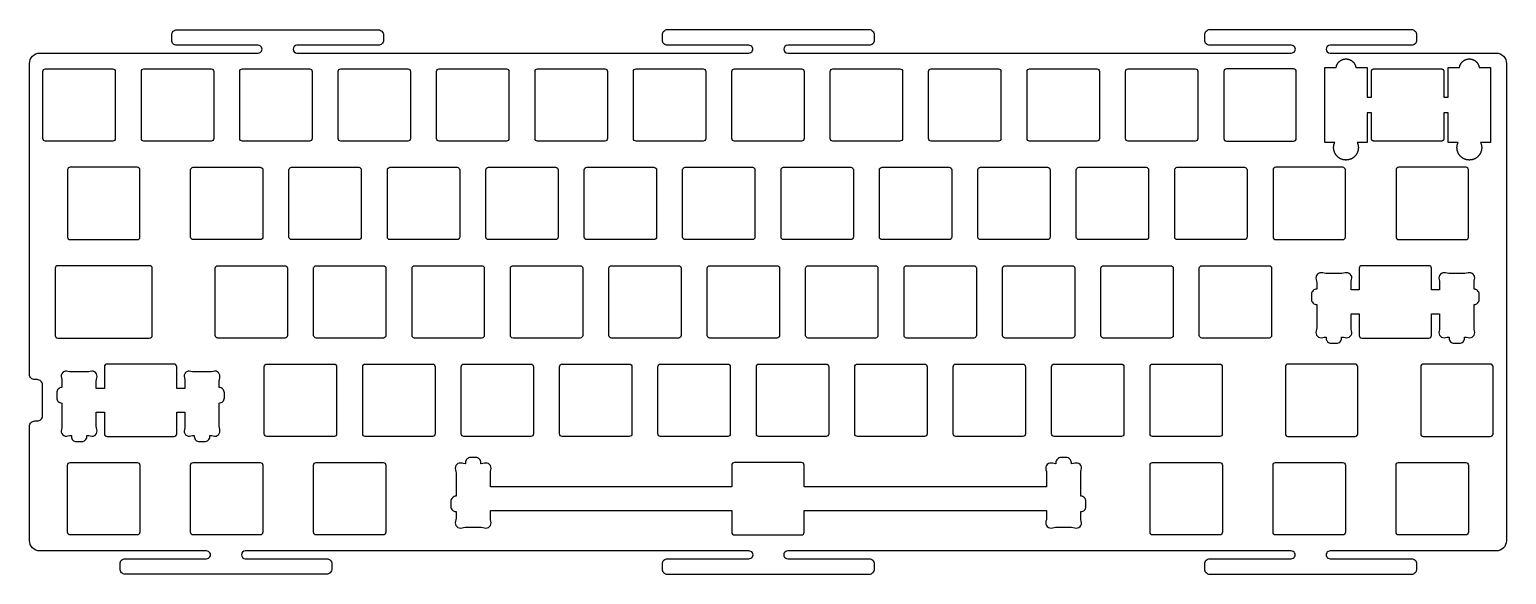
# Model space of a CAD drawing. Header units: millimetres. Extents: x 0 to 286, y 1 to 106.
import ezdxf

# ---------------------------------------------------------------- set-up
doc = ezdxf.new("R2010")
doc.units = ezdxf.units.MM

msp = doc.modelspace()

# ---------------------------------------------------------------- linework, layer by layer
for points in [[(2.5, 37.7188, 0.414214), (1.5, 38.7188), (1, 38.7188, -0.414214), (0, 39.7188), (0, 99.9158, -0.414214), (2, 101.9158), (44.2693, 101.9158, 1.006341), (44.2693, 103.4158), (28.5193, 103.4158, -0.414214), (27.5193, 104.4158), (27.5193, 105.4158, -0.414214), (28.5193, 106.4158), (67.5193, 106.4158, -0.414214), (68.5193, 105.4158), (68.5193, 104.4158, -0.414214), (67.5193, 103.4158), (51.7693, 103.4158, 0.999996), (51.7693, 101.9158), (139.2574, 101.9158, 1.004198), (139.2574, 103.4158), (123.5074, 103.4158, -0.414214), (122.5074, 104.4158), (122.5074, 105.4674, -0.414214), (123.5074, 106.4674), (162.5074, 106.4674, -0.414214), (163.5074, 105.4674), (163.5074, 104.4158, -0.414214), (162.5074, 103.4158), (146.7574, 103.4158, 0.999996), (146.7574, 101.9158), (244.2455, 101.9158, 1.070015), (244.2455, 103.4158), (228.4955, 103.4158, -0.414214), (227.4955, 104.4158), (227.4955, 105.4674, -0.414214), (228.4955, 106.4674), (267.4955, 106.4674, -0.414214), (268.4955, 105.4674), (268.4955, 104.4158, -0.414214), (267.4955, 103.4158), (251.7455, 103.4158, 0.999996), (251.7455, 101.9158), (283.9, 101.9158, -0.414214), (285.9, 99.9158), (285.8999, 7.5692, -0.414213), (283.8999, 5.5692), (251.7455, 5.5692, 1.000003), (251.7455, 4.0692), (267.4955, 4.0692, -0.414214), (268.4955, 3.0692), (268.4955, 2.0176, -0.414214), (267.4955, 1.0176), (228.4955, 1.0176, -0.414214), (227.4955, 2.0176), (227.4955, 3.0692, -0.414214), (228.4955, 4.0692), (244.2455, 4.0692, 1.000004), (244.2455, 5.5692), (146.7574, 5.5692, 1.000003), (146.7574, 4.0692), (162.5074, 4.0692, -0.414214), (163.5074, 3.0692), (163.5074, 2.0176, -0.414214), (162.5074, 1.0176), (123.5074, 1.0176, -0.428049), (122.5074, 2.0692), (122.5074, 3.0692, -0.414214), (123.5074, 4.0692), (139.2574, 4.0692, 1.06449), (139.2574, 5.5692), (41.7693, 5.5692, 0.999996), (41.7693, 4.0692), (57.5193, 4.0692, -0.414214), (58.5193, 3.0692), (58.5193, 2.0692, -0.414214), (57.5193, 1.0692), (18.5193, 1.0692, -0.414214), (17.5193, 2.0692), (17.5193, 3.0692, -0.414214), (18.5193, 4.0692), (34.2693, 4.0692, 1.006341), (34.2693, 5.5692), (2, 5.5692, -0.414214), (0, 7.5692), (0, 29.7188, -0.414214), (1, 30.7188), (1.5, 30.7188, 0.414214), (2.5, 31.7188)], [(2.6008, 85.3692), (2.6008, 98.3685, -0.414214), (3.1008, 98.8685), (16.0998, 98.8685, -0.414214), (16.5998, 98.3685), (16.5998, 85.369, -0.414217), (16.0998, 84.869), (3.1008, 84.8692, -0.41421)], [(21.6507, 85.3693), (21.6507, 98.3685, -0.414214), (22.1507, 98.8685), (35.1497, 98.8685, -0.414214), (35.6497, 98.3685), (35.6497, 85.3691, -0.414217), (35.1497, 84.8691), (22.1507, 84.8693, -0.41421)], [(40.7007, 85.3693), (40.7007, 98.3685, -0.414214), (41.2007, 98.8685), (54.1997, 98.8685, -0.414214), (54.6997, 98.3685), (54.6997, 85.3691, -0.414217), (54.1997, 84.8691), (41.2007, 84.8693, -0.41421)], [(59.7507, 85.3693), (59.7507, 98.3685, -0.414214), (60.2507, 98.8685), (73.2497, 98.8685, -0.414214), (73.7497, 98.3685), (73.7497, 85.3691, -0.414217), (73.2497, 84.8691), (60.2507, 84.8693, -0.41421)], [(78.8007, 85.3693), (78.8007, 98.3686, -0.414214), (79.3007, 98.8686), (92.2996, 98.8686, -0.414214), (92.7996, 98.3686), (92.7996, 85.3692, -0.414217), (92.2996, 84.8692), (79.3006, 84.8693, -0.41421)], [(97.8507, 85.3693), (97.8507, 98.3686, -0.414214), (98.3507, 98.8686), (111.3496, 98.8686, -0.414214), (111.8496, 98.3686), (111.8496, 85.3692, -0.414217), (111.3496, 84.8692), (98.3506, 84.8693, -0.41421)], [(116.899, 85.3692), (116.899, 98.3685, -0.414214), (117.399, 98.8685), (130.398, 98.8685, -0.414214), (130.898, 98.3685), (130.898, 85.369, -0.414217), (130.398, 84.869), (117.399, 84.8692, -0.41421)], [(135.949, 85.3693), (135.949, 98.3685, -0.414214), (136.449, 98.8685), (149.4479, 98.8685, -0.414214), (149.9479, 98.3685), (149.9479, 85.3691, -0.414217), (149.4479, 84.8691), (136.4489, 84.8693, -0.41421)], [(154.999, 85.3693), (154.999, 98.3685, -0.414214), (155.499, 98.8685), (168.4979, 98.8685, -0.414214), (168.9979, 98.3685), (168.9979, 85.3691, -0.414217), (168.4979, 84.8691), (155.4989, 84.8693, -0.41421)], [(174.051, 85.3693), (174.051, 98.3685, -0.414214), (174.551, 98.8685), (187.55, 98.8685, -0.414214), (188.05, 98.3685), (188.05, 85.3691, -0.414217), (187.55, 84.8691), (174.551, 84.8693, -0.41421)], [(193.101, 85.3693), (193.101, 98.3686, -0.414214), (193.601, 98.8686), (206.5999, 98.8686, -0.414214), (207.0999, 98.3686), (207.0999, 85.3692, -0.414217), (206.5999, 84.8692), (193.6009, 84.8693, -0.41421)], [(212.151, 85.3693), (212.151, 98.3686, -0.414214), (212.651, 98.8686), (225.6499, 98.8686, -0.414214), (226.1499, 98.3686), (226.1499, 85.3692, -0.414217), (225.6499, 84.8692), (212.6509, 84.8693, -0.41421)], [(245.1999, 85.3693), (245.1999, 98.3686, 0.414214), (244.6999, 98.8686), (231.701, 98.8686, 0.414214), (231.201, 98.3686), (231.201, 85.3692, 0.414217), (231.701, 84.8692), (244.6999, 84.8693, 0.41421)], [(21.3622, 66.3193), (21.3622, 79.3185, 0.414214), (20.8622, 79.8185), (7.8632, 79.8185, 0.414214), (7.3632, 79.3185), (7.3632, 66.3191, 0.414217), (7.8632, 65.8191), (20.8622, 65.8193, 0.41421)], [(31.1757, 66.3193), (31.1757, 79.3185, -0.414214), (31.6757, 79.8185), (44.6747, 79.8185, -0.414214), (45.1747, 79.3185), (45.1747, 66.3191, -0.414217), (44.6747, 65.8191), (31.6757, 65.8193, -0.41421)], [(50.2257, 66.3193), (50.2257, 79.3185, -0.414214), (50.7257, 79.8185), (63.7247, 79.8185, -0.414214), (64.2247, 79.3185), (64.2247, 66.3191, -0.414217), (63.7247, 65.8191), (50.7257, 65.8193, -0.41421)], [(69.2757, 66.3193), (69.2757, 79.3185, -0.414214), (69.7757, 79.8185), (82.7747, 79.8185, -0.414214), (83.2747, 79.3185), (83.2747, 66.3191, -0.414217), (82.7747, 65.8191), (69.7757, 65.8193, -0.41421)], [(88.3257, 66.3193), (88.3257, 79.3186, -0.414214), (88.8257, 79.8186), (101.8246, 79.8186, -0.414214), (102.3246, 79.3186), (102.3246, 66.3192, -0.414217), (101.8246, 65.8192), (88.8256, 65.8193, -0.41421)], [(107.3757, 66.3193), (107.3757, 79.3186, -0.414214), (107.8757, 79.8186), (120.8746, 79.8186, -0.414214), (121.3746, 79.3186), (121.3746, 66.3192, -0.414217), (120.8746, 65.8192), (107.8756, 65.8193, -0.41421)], [(126.424, 66.3192), (126.424, 79.3185, -0.414214), (126.924, 79.8185), (139.923, 79.8185, -0.414214), (140.423, 79.3185), (140.423, 66.319, -0.414217), (139.923, 65.819), (126.924, 65.8192, -0.41421)], [(145.474, 66.3193), (145.474, 79.3185, -0.414214), (145.974, 79.8185), (158.9729, 79.8185, -0.414214), (159.4729, 79.3185), (159.4729, 66.3191, -0.414217), (158.9729, 65.8191), (145.9739, 65.8193, -0.41421)], [(164.524, 66.3193), (164.524, 79.3185, -0.414214), (165.024, 79.8185), (178.0229, 79.8185, -0.414214), (178.5229, 79.3185), (178.5229, 66.3191, -0.414217), (178.0229, 65.8191), (165.0239, 65.8193, -0.41421)], [(183.576, 66.3193), (183.576, 79.3185, -0.414214), (184.076, 79.8185), (197.075, 79.8185, -0.414214), (197.575, 79.3185), (197.575, 66.3191, -0.414217), (197.075, 65.8191), (184.076, 65.8193, -0.41421)], [(202.626, 66.3193), (202.626, 79.3186, -0.414214), (203.126, 79.8186), (216.1249, 79.8186, -0.414214), (216.6249, 79.3186), (216.6249, 66.3192, -0.414217), (216.1249, 65.8192), (203.1259, 65.8193, -0.41421)], [(221.676, 66.3193), (221.676, 79.3186, -0.414214), (222.176, 79.8186), (235.1749, 79.8186, -0.414214), (235.6749, 79.3186), (235.6749, 66.3192, -0.414217), (235.1749, 65.8192), (222.1759, 65.8193, -0.41421)], [(254.7249, 66.3193), (254.7249, 79.3186, 0.414214), (254.2249, 79.8186), (241.226, 79.8186, 0.414214), (240.726, 79.3186), (240.726, 66.3192, 0.414217), (241.226, 65.8192), (254.2249, 65.8193, 0.41421)], [(278.537, 66.3193), (278.537, 79.3185, 0.414214), (278.037, 79.8185), (265.0381, 79.8185, 0.414214), (264.5381, 79.3185), (264.5381, 66.3191, 0.414217), (265.0381, 65.8191), (278.037, 65.8193, 0.41421)], [(23.7442, 47.2676), (23.7442, 60.2672, 0.414214), (23.2442, 60.7672), (5.4746, 60.7672, 0.414214), (4.9746, 60.2672), (4.9746, 47.2676, 0.414214), (5.4746, 46.7676), (23.2442, 46.7676, 0.414214)], [(35.9382, 47.2693), (35.9382, 60.2685, -0.414214), (36.4382, 60.7685), (49.4372, 60.7685, -0.414214), (49.9372, 60.2685), (49.9372, 47.2691, -0.414217), (49.4372, 46.7691), (36.4382, 46.7693, -0.41421)], [(54.9882, 47.2693), (54.9882, 60.2685, -0.414214), (55.4882, 60.7685), (68.4872, 60.7685, -0.414214), (68.9872, 60.2685), (68.9872, 47.2691, -0.414217), (68.4872, 46.7691), (55.4882, 46.7693, -0.41421)], [(74.0382, 47.2693), (74.0382, 60.2685, -0.414214), (74.5382, 60.7685), (87.5372, 60.7685, -0.414214), (88.0372, 60.2685), (88.0372, 47.2691, -0.414217), (87.5372, 46.7691), (74.5382, 46.7693, -0.41421)], [(93.0882, 47.2693), (93.0882, 60.2686, -0.414214), (93.5882, 60.7686), (106.5871, 60.7686, -0.414214), (107.0871, 60.2686), (107.0871, 47.2692, -0.414217), (106.5871, 46.7692), (93.5881, 46.7693, -0.41421)], [(112.1382, 47.2693), (112.1382, 60.2686, -0.414214), (112.6382, 60.7686), (125.6371, 60.7686, -0.414214), (126.1371, 60.2686), (126.1371, 47.2692, -0.414217), (125.6371, 46.7692), (112.6381, 46.7693, -0.41421)], [(131.1865, 47.2692), (131.1865, 60.2685, -0.414214), (131.6865, 60.7685), (144.6855, 60.7685, -0.414214), (145.1855, 60.2685), (145.1855, 47.269, -0.414217), (144.6855, 46.769), (131.6865, 46.7692, -0.41421)], [(150.2365, 47.2693), (150.2365, 60.2685, -0.414214), (150.7365, 60.7685), (163.7354, 60.7685, -0.414214), (164.2354, 60.2685), (164.2354, 47.2691, -0.414217), (163.7354, 46.7691), (150.7364, 46.7693, -0.41421)], [(169.2865, 47.2693), (169.2865, 60.2685, -0.414214), (169.7865, 60.7685), (182.7854, 60.7685, -0.414214), (183.2854, 60.2685), (183.2854, 47.2691, -0.414217), (182.7854, 46.7691), (169.7864, 46.7693, -0.41421)], [(188.3385, 47.2693), (188.3385, 60.2685, -0.414214), (188.8385, 60.7685), (201.8375, 60.7685, -0.414214), (202.3375, 60.2685), (202.3375, 47.2691, -0.414217), (201.8375, 46.7691), (188.8385, 46.7693, -0.41421)], [(207.3885, 47.2693), (207.3885, 60.2686, -0.414214), (207.8885, 60.7686), (220.8874, 60.7686, -0.414214), (221.3874, 60.2686), (221.3874, 47.2692, -0.414217), (220.8874, 46.7692), (207.8884, 46.7693, -0.41421)], [(226.4385, 47.2693), (226.4385, 60.2686, -0.414214), (226.9385, 60.7686), (239.9374, 60.7686, -0.414214), (240.4374, 60.2686), (240.4374, 47.2692, -0.414217), (239.9374, 46.7692), (226.9384, 46.7693, -0.41421)], [(255.8186, 56.0689), (255.8186, 57.4895, -0.078597), (255.9162, 58.1067, 0.612516), (254.6564, 59.3665, -0.078597), (254.0392, 59.2689), (250.948, 59.2689, -0.078597), (250.3308, 59.3665, 0.612516), (249.071, 58.1067, -0.078597), (249.1686, 57.4895), (249.1686, 56.2389, 0.414214), (248.1686, 55.2389), (248.1686, 54.2389, 0.414214), (249.1686, 53.2389), (249.1686, 48.7483, -0.078597), (249.071, 48.1311, 0.612516), (250.3308, 46.8713, -0.078597), (250.948, 46.9689), (250.9936, 46.9689), (250.9936, 46.7689, 0.414214), (251.9936, 45.7689), (252.9936, 45.7689, 0.414214), (253.9936, 46.7689), (253.9936, 46.9689), (254.0392, 46.9689, -0.078597), (254.6564, 46.8713, 0.612516), (255.9162, 48.1311, -0.078597), (255.8186, 48.7483), (255.8186, 51.4689), (257.394, 51.4686), (257.394, 47.2695, 0.414217), (257.894, 46.7695), (270.893, 46.7696, 0.41421), (271.393, 47.2696), (271.393, 51.4686), (272.9686, 51.4689), (272.9686, 48.7483, -0.078597), (272.871, 48.1311, 0.612516), (274.1308, 46.8713, -0.078597), (274.748, 46.9689), (274.7936, 46.9689), (274.7936, 46.7689, 0.414214), (275.7936, 45.7689), (276.7936, 45.7689, 0.414214), (277.7936, 46.7689), (277.7936, 46.9689), (277.8392, 46.9689, -0.078597), (278.4564, 46.8713, 0.612516), (279.7162, 48.1311, -0.078597), (279.6186, 48.7483), (279.6186, 53.2389, 0.414214), (280.6186, 54.2389), (280.6186, 55.2389, 0.414214), (279.6186, 56.2389), (279.6186, 57.4895, -0.078597), (279.7162, 58.1067, 0.612516), (278.4564, 59.3665, -0.078597), (277.8392, 59.2689), (274.748, 59.2689, -0.078597), (274.1308, 59.3665, 0.612516), (272.871, 58.1067, -0.078597), (272.9686, 57.4895), (272.9686, 56.0689), (271.393, 56.0685), (271.393, 60.2689, 0.414214), (270.893, 60.7689), (257.894, 60.7689, 0.414214), (257.394, 60.2689), (257.394, 56.0685)], [(12.918, 37.0184), (12.918, 38.4389, -0.078597), (13.0156, 39.0562, 0.612516), (11.7558, 40.316, -0.078597), (11.1385, 40.2184), (8.0474, 40.2184, -0.078597), (7.4301, 40.316, 0.612516), (6.1703, 39.0562, -0.078597), (6.268, 38.4389), (6.268, 37.1884, 0.414214), (5.268, 36.1884), (5.268, 35.1884, 0.414214), (6.268, 34.1884), (6.268, 29.6978, -0.078597), (6.1703, 29.0805, 0.612516), (7.4301, 27.8207, -0.078597), (8.0474, 27.9184), (8.093, 27.9184), (8.093, 27.7184, 0.414214), (9.093, 26.7184), (10.093, 26.7184, 0.414214), (11.093, 27.7184), (11.093, 27.9184), (11.1385, 27.9184, -0.078597), (11.7558, 27.8207, 0.612516), (13.0156, 29.0805, -0.078597), (12.918, 29.6978), (12.918, 32.4184), (14.4934, 32.4181), (14.4934, 28.2189, 0.414217), (14.9934, 27.7189), (27.9924, 27.7191, 0.41421), (28.4923, 28.2191), (28.4923, 32.4181), (30.068, 32.4184), (30.068, 29.6978, -0.078597), (29.9703, 29.0805, 0.612516), (31.2301, 27.8207, -0.078597), (31.8474, 27.9184), (31.893, 27.9184), (31.893, 27.7184, 0.414214), (32.893, 26.7184), (33.893, 26.7184, 0.414214), (34.893, 27.7184), (34.893, 27.9184), (34.9385, 27.9184, -0.078597), (35.5558, 27.8207, 0.612516), (36.8156, 29.0805, -0.078597), (36.718, 29.6978), (36.718, 34.1884, 0.414214), (37.718, 35.1884), (37.718, 36.1884, 0.414214), (36.718, 37.1884), (36.718, 38.4389, -0.078597), (36.8156, 39.0562, 0.612516), (35.5558, 40.316, -0.078597), (34.9385, 40.2184), (31.8474, 40.2184, -0.078597), (31.2301, 40.316, 0.612516), (29.9703, 39.0562, -0.078597), (30.068, 38.4389), (30.068, 37.0184), (28.4923, 37.018), (28.4923, 41.2184, 0.414214), (27.9923, 41.7184), (14.9934, 41.7184, 0.414214), (14.4934, 41.2184), (14.4934, 37.018)], [(45.4496, 28.2191), (45.4496, 41.2184, -0.414214), (45.9496, 41.7184), (58.9485, 41.7184, -0.414214), (59.4485, 41.2184), (59.4485, 28.2189, -0.414217), (58.9485, 27.7189), (45.9496, 27.7191, -0.41421)], [(64.4996, 28.2191), (64.4996, 41.2184, -0.414214), (64.9996, 41.7184), (77.9985, 41.7184, -0.414214), (78.4985, 41.2184), (78.4985, 28.2189, -0.414217), (77.9985, 27.7189), (64.9996, 27.7191, -0.41421)], [(83.5496, 28.2191), (83.5496, 41.2184, -0.414214), (84.0496, 41.7184), (97.0485, 41.7184, -0.414214), (97.5485, 41.2184), (97.5485, 28.2189, -0.414217), (97.0485, 27.7189), (84.0496, 27.7191, -0.41421)], [(102.5995, 28.2191), (102.5995, 41.2184, -0.414214), (103.0995, 41.7184), (116.0985, 41.7184, -0.414214), (116.5985, 41.2184), (116.5985, 28.219, -0.414217), (116.0985, 27.719), (103.0995, 27.7191, -0.41421)], [(121.6495, 28.2191), (121.6495, 41.2184, -0.414214), (122.1495, 41.7184), (135.1485, 41.7184, -0.414214), (135.6485, 41.2184), (135.6485, 28.219, -0.414217), (135.1485, 27.719), (122.1495, 27.7191, -0.41421)], [(140.6979, 28.219), (140.6979, 41.2183, -0.414214), (141.1979, 41.7183), (154.1968, 41.7183, -0.414214), (154.6968, 41.2183), (154.6968, 28.2189, -0.414217), (154.1968, 27.7189), (141.1979, 27.719, -0.41421)], [(159.7478, 28.2191), (159.7478, 41.2184, -0.414214), (160.2478, 41.7184), (173.2468, 41.7184, -0.414214), (173.7468, 41.2184), (173.7468, 28.2189, -0.414217), (173.2468, 27.7189), (160.2478, 27.7191, -0.41421)], [(178.7978, 28.2191), (178.7978, 41.2184, -0.414214), (179.2978, 41.7184), (192.2968, 41.7184, -0.414214), (192.7968, 41.2184), (192.7968, 28.2189, -0.414217), (192.2968, 27.7189), (179.2978, 27.7191, -0.41421)], [(197.8499, 28.2191), (197.8499, 41.2184, -0.414214), (198.3499, 41.7184), (211.3488, 41.7184, -0.414214), (211.8488, 41.2184), (211.8488, 28.2189, -0.414217), (211.3488, 27.7189), (198.3499, 27.7191, -0.41421)], [(216.8998, 28.2191), (216.8998, 41.2184, -0.414214), (217.3998, 41.7184), (230.3988, 41.7184, -0.414214), (230.8988, 41.2184), (230.8988, 28.219, -0.414217), (230.3988, 27.719), (217.3998, 27.7191, -0.41421)], [(257.1069, 28.2191), (257.1069, 41.2184, 0.414214), (256.6069, 41.7184), (243.6079, 41.7184, 0.414214), (243.1079, 41.2184), (243.1079, 28.2189, 0.414217), (243.6079, 27.7189), (256.6069, 27.7191, 0.41421)], [(283.2998, 28.2192), (283.2998, 41.2184, 0.414214), (282.7998, 41.7184), (269.8009, 41.7184, 0.414214), (269.3009, 41.2184), (269.3009, 28.219, 0.414217), (269.8009, 27.719), (282.7999, 27.7192, 0.41421)], [(89.2051, 13.3696), (135.9366, 13.369), (135.9366, 9.169, 0.414214), (136.4366, 8.669), (149.4366, 8.669, 0.414214), (149.9366, 9.169), (149.9367, 13.369), (196.8551, 13.3695), (196.8551, 11.919, -0.078597), (196.7575, 11.3017, 0.612516), (198.0173, 10.0419, -0.078597), (198.6345, 10.1395), (201.7257, 10.1395, -0.078597), (202.3429, 10.0419, 0.612516), (203.6027, 11.3017, -0.078597), (203.5051, 11.919), (203.5051, 13.1695, 0.414214), (204.5051, 14.1695), (204.5051, 15.1695, 0.414214), (203.5051, 16.1695), (203.5051, 20.6601, -0.078597), (203.6027, 21.2774, 0.612516), (202.3429, 22.5372, -0.078597), (201.7257, 22.4395), (201.6801, 22.4395), (201.6801, 22.6395, 0.414214), (200.6801, 23.6395), (199.6801, 23.6395, 0.414214), (198.6801, 22.6395), (198.6801, 22.4395), (198.6345, 22.4395, -0.078597), (198.0173, 22.5372, 0.612516), (196.7575, 21.2774, -0.078597), (196.8551, 20.6601), (196.8551, 17.9695), (149.9366, 17.969), (149.9366, 22.169, 0.414214), (149.4366, 22.669), (136.4366, 22.669, 0.414214), (135.9366, 22.169), (135.9366, 17.969), (89.2051, 17.9695), (89.2051, 20.6601, -0.078597), (89.3027, 21.2774, 0.612516), (88.0429, 22.5372, -0.078597), (87.4257, 22.4395), (87.3801, 22.4395), (87.3801, 22.6395, 0.414214), (86.3801, 23.6395), (85.3801, 23.6395, 0.414214), (84.3801, 22.6395), (84.3801, 22.4395), (84.3345, 22.4395, -0.078597), (83.7173, 22.5372, 0.612516), (82.4575, 21.2774, -0.078597), (82.5551, 20.6601), (82.5551, 16.1695, 0.414214), (81.5551, 15.1695), (81.5551, 14.1695, 0.414214), (82.5551, 13.1695), (82.5551, 11.919, -0.078597), (82.4575, 11.3017, 0.612516), (83.7173, 10.0419, -0.078597), (84.3345, 10.1395), (87.4257, 10.1395, -0.078597), (88.0429, 10.0419, 0.612516), (89.3027, 11.3017, -0.078597), (89.2051, 11.919)], [(21.3491, 22.169), (21.3491, 9.169, -0.414214), (20.8491, 8.669), (7.8491, 8.669, -0.414214), (7.3491, 9.169), (7.3491, 22.169, -0.414214), (7.8491, 22.669), (20.8491, 22.669, -0.414214)], [(45.1616, 22.169), (45.1616, 9.169, -0.414214), (44.6616, 8.669), (31.6616, 8.669, -0.414214), (31.1616, 9.169), (31.1616, 22.169, -0.414214), (31.6616, 22.669), (44.6616, 22.669, -0.414214)], [(68.9741, 22.169), (68.9741, 9.169, -0.414214), (68.4741, 8.669), (55.4741, 8.669, -0.414214), (54.9741, 9.169), (54.9741, 22.169, -0.414214), (55.4741, 22.669), (68.4741, 22.669, -0.414214)], [(230.8991, 22.169), (230.8991, 9.169, -0.414214), (230.3991, 8.669), (217.3991, 8.669, -0.414214), (216.8991, 9.169), (216.8991, 22.169, -0.414214), (217.3991, 22.669), (230.3991, 22.669, -0.414214)], [(254.7116, 22.169), (254.7116, 9.169, -0.414214), (254.2116, 8.669), (241.2116, 8.669, -0.414214), (240.7116, 9.169), (240.7116, 22.169, -0.414214), (241.2116, 22.669), (254.2116, 22.669, -0.414214)], [(278.5241, 22.169), (278.5241, 9.169, -0.414214), (278.0241, 8.669), (265.0241, 8.669, -0.414214), (264.5241, 9.169), (264.5241, 22.169, -0.414214), (265.0241, 22.669), (278.0241, 22.669, -0.414214)]]:
    msp.add_lwpolyline(points, format="xyb", close=True)
msp.add_lwpolyline([(257.2244, 83.4379), (257.2194, 83.3794), (257.2129, 83.321), (257.205, 83.2627), (257.1957, 83.2047), (257.1849, 83.147), (257.1727, 83.0895), (257.1592, 83.0323), (257.1442, 82.9755), (257.1278, 82.9191), (257.1101, 82.8631), (257.091, 82.8075), (257.0705, 82.7524), (257.0487, 82.6979), (257.0255, 82.6439), (257.0011, 82.5905), (256.9753, 82.5377), (256.9482, 82.4855), (256.9199, 82.4341), (256.8903, 82.3833), (256.8595, 82.3333), (256.8275, 82.284), (256.7942, 82.2356), (256.7598, 82.188), (256.7242, 82.1412), (256.6875, 82.0953), (256.6497, 82.0504), (256.6108, 82.0064), (256.5708, 81.9633), (256.5297, 81.9213), (256.4877, 81.8802), (256.4446, 81.8402), (256.4006, 81.8013), (256.3557, 81.7635), (256.3098, 81.7268), (256.263, 81.6912), (256.2154, 81.6568), (256.167, 81.6235), (256.1177, 81.5915), (256.0677, 81.5607), (256.0169, 81.5311), (255.9655, 81.5028), (255.9133, 81.4757), (255.8605, 81.4499), (255.8071, 81.4255), (255.7531, 81.4023), (255.6986, 81.3805), (255.6435, 81.36), (255.5879, 81.3409), (255.5319, 81.3232), (255.4755, 81.3068), (255.4187, 81.2918), (255.3615, 81.2783), (255.304, 81.2661), (255.2463, 81.2553), (255.1883, 81.246), (255.13, 81.2381), (255.0716, 81.2316), (255.0131, 81.2266), (254.9545, 81.223), (254.8957, 81.2208), (254.837, 81.2201), (254.7783, 81.2208), (254.7195, 81.223), (254.6609, 81.2266), (254.6024, 81.2316), (254.544, 81.2381), (254.4857, 81.246), (254.4277, 81.2553), (254.37, 81.2661), (254.3125, 81.2783), (254.2553, 81.2918), (254.1985, 81.3068), (254.1421, 81.3232), (254.0861, 81.3409), (254.0305, 81.36), (253.9754, 81.3805), (253.9209, 81.4023), (253.8669, 81.4255), (253.8135, 81.4499), (253.7607, 81.4757), (253.7085, 81.5028), (253.6571, 81.5311), (253.6063, 81.5607), (253.5563, 81.5915), (253.507, 81.6235), (253.4586, 81.6568), (253.411, 81.6912), (253.3642, 81.7268), (253.3183, 81.7635), (253.2734, 81.8013), (253.2294, 81.8402), (253.1863, 81.8802), (253.1443, 81.9213), (253.1032, 81.9633), (253.0632, 82.0064), (253.0243, 82.0504), (252.9865, 82.0953), (252.9498, 82.1412), (252.9142, 82.188), (252.8798, 82.2356), (252.8465, 82.284), (252.8145, 82.3333), (252.7837, 82.3833), (252.7541, 82.4341), (252.7258, 82.4855), (252.6987, 82.5377), (252.6729, 82.5905), (252.6485, 82.6439), (252.6253, 82.6979), (252.6035, 82.7524), (252.583, 82.8075), (252.5639, 82.8631), (252.5462, 82.9191), (252.5298, 82.9755), (252.5148, 83.0323), (252.5013, 83.0895), (252.4891, 83.147), (252.4783, 83.2047), (252.469, 83.2627), (252.4611, 83.321), (252.4546, 83.3794), (252.4496, 83.4379), (252.446, 83.4965), (252.4438, 83.5553), (252.4431, 83.614), (252.4438, 83.6727), (252.446, 83.7315), (252.4496, 83.7901), (252.4546, 83.8486), (252.4611, 83.907), (252.469, 83.9653), (252.4783, 84.0233), (252.4891, 84.081), (252.5013, 84.1385), (252.5148, 84.1957), (252.5298, 84.2525), (252.5462, 84.3089), (252.5639, 84.3649), (252.583, 84.4205), (252.6035, 84.4756), (252.6253, 84.5301), (252.6485, 84.5841), (252.6645, 84.619), (250.712, 84.619), (250.712, 99.119), (252.9315, 99.119), (252.9338, 99.1363), (252.9413, 99.1829), (252.95, 99.2294), (252.9597, 99.2756), (252.9707, 99.3215), (252.9827, 99.3672), (252.9958, 99.4125), (253.0101, 99.4575), (253.0255, 99.5022), (253.0419, 99.5464), (253.0595, 99.5903), (253.0781, 99.6337), (253.0977, 99.6766), (253.1184, 99.7191), (253.1402, 99.761), (253.163, 99.8023), (253.1867, 99.8431), (253.2115, 99.8833), (253.2373, 99.9229), (253.264, 99.9619), (253.2916, 100.0001), (253.3202, 100.0377), (253.3497, 100.0746), (253.3801, 100.1107), (253.4114, 100.1461), (253.4435, 100.1807), (253.4765, 100.2145), (253.5103, 100.2475), (253.5449, 100.2796), (253.5803, 100.3109), (253.6164, 100.3413), (253.6533, 100.3708), (253.6909, 100.3994), (253.7291, 100.427), (253.7681, 100.4537), (253.8077, 100.4795), (253.8479, 100.5043), (253.8887, 100.528), (253.93, 100.5508), (253.9719, 100.5726), (254.0144, 100.5933), (254.0573, 100.6129), (254.1007, 100.6315), (254.1446, 100.6491), (254.1888, 100.6655), (254.2335, 100.6809), (254.2785, 100.6952), (254.3238, 100.7083), (254.3695, 100.7203), (254.4154, 100.7313), (254.4616, 100.741), (254.5081, 100.7497), (254.5547, 100.7572), (254.6015, 100.7635), (254.6484, 100.7687), (254.6955, 100.7728), (254.7426, 100.7757), (254.7898, 100.7774), (254.837, 100.778), (254.8842, 100.7774), (254.9314, 100.7757), (254.9785, 100.7728), (255.0256, 100.7687), (255.0725, 100.7635), (255.1193, 100.7572), (255.1659, 100.7497), (255.2124, 100.741), (255.2586, 100.7313), (255.3045, 100.7203), (255.3502, 100.7083), (255.3955, 100.6952), (255.4405, 100.6809), (255.4852, 100.6655), (255.5294, 100.6491), (255.5733, 100.6315), (255.6167, 100.6129), (255.6596, 100.5933), (255.7021, 100.5726), (255.744, 100.5508), (255.7853, 100.528), (255.8261, 100.5043), (255.8663, 100.4795), (255.9059, 100.4537), (255.9449, 100.427), (255.9831, 100.3994), (256.0207, 100.3708), (256.0576, 100.3413), (256.0937, 100.3109), (256.1291, 100.2796), (256.1637, 100.2475), (256.1975, 100.2145), (256.2305, 100.1807), (256.2626, 100.1461), (256.2939, 100.1107), (256.3243, 100.0746), (256.3538, 100.0377), (256.3824, 100.0001), (256.41, 99.9619), (256.4367, 99.9229), (256.4625, 99.8833), (256.4873, 99.8431), (256.511, 99.8023), (256.5338, 99.761), (256.5556, 99.7191), (256.5763, 99.6766), (256.5959, 99.6337), (256.6145, 99.5903), (256.6321, 99.5464), (256.6485, 99.5022), (256.6639, 99.4575), (256.6782, 99.4125), (256.6913, 99.3672), (256.7033, 99.3215), (256.7143, 99.2756), (256.724, 99.2294), (256.7327, 99.1829), (256.7402, 99.1363), (256.7425, 99.119), (258.962, 99.119), (258.962, 93.369), (259.776, 93.369), (259.776, 98.3686), (259.7763, 98.385), (259.7771, 98.4013), (259.7784, 98.4176), (259.7803, 98.4339), (259.7827, 98.45), (259.7856, 98.4661), (259.7891, 98.4821), (259.793, 98.498), (259.7975, 98.5137), (259.8025, 98.5293), (259.808, 98.5447), (259.8141, 98.5599), (259.8206, 98.575), (259.8276, 98.5897), (259.835, 98.6043), (259.843, 98.6186), (259.8514, 98.6326), (259.8603, 98.6464), (259.8696, 98.6598), (259.8793, 98.673), (259.8895, 98.6858), (259.9001, 98.6983), (259.9111, 98.7104), (259.9224, 98.7222), (259.9342, 98.7335), (259.9463, 98.7445), (259.9588, 98.7551), (259.9716, 98.7653), (259.9848, 98.775), (259.9982, 98.7843), (260.012, 98.7932), (260.026, 98.8016), (260.0403, 98.8096), (260.0549, 98.817), (260.0696, 98.824), (260.0847, 98.8305), (260.0999, 98.8366), (260.1153, 98.8421), (260.1309, 98.8471), (260.1466, 98.8516), (260.1625, 98.8555), (260.1785, 98.859), (260.1946, 98.8619), (260.2107, 98.8643), (260.227, 98.8662), (260.2433, 98.8675), (260.2596, 98.8683), (260.276, 98.8686), (273.2749, 98.8686), (273.2913, 98.8683), (273.3076, 98.8675), (273.3239, 98.8662), (273.3402, 98.8643), (273.3563, 98.8619), (273.3724, 98.859), (273.3884, 98.8555), (273.4043, 98.8516), (273.42, 98.8471), (273.4356, 98.8421), (273.451, 98.8366), (273.4662, 98.8305), (273.4813, 98.824), (273.496, 98.817), (273.5106, 98.8096), (273.5249, 98.8016), (273.5389, 98.7932), (273.5527, 98.7843), (273.5661, 98.775), (273.5793, 98.7653), (273.5921, 98.7551), (273.6046, 98.7445), (273.6167, 98.7335), (273.6285, 98.7222), (273.6398, 98.7104), (273.6508, 98.6983), (273.6614, 98.6858), (273.6716, 98.673), (273.6813, 98.6598), (273.6906, 98.6464), (273.6995, 98.6326), (273.7079, 98.6186), (273.7159, 98.6043), (273.7233, 98.5897), (273.7303, 98.575), (273.7368, 98.5599), (273.7429, 98.5447), (273.7484, 98.5293), (273.7534, 98.5137), (273.7579, 98.498), (273.7618, 98.4821), (273.7653, 98.4661), (273.7682, 98.45), (273.7706, 98.4339), (273.7725, 98.4176), (273.7738, 98.4013), (273.7746, 98.385), (273.7749, 98.3686), (273.7749, 93.369), (274.588, 93.369), (274.588, 99.119), (276.8075, 99.119), (276.8098, 99.1363), (276.8173, 99.1829), (276.826, 99.2294), (276.8357, 99.2756), (276.8467, 99.3215), (276.8587, 99.3672), (276.8718, 99.4125), (276.8861, 99.4575), (276.9015, 99.5022), (276.9179, 99.5464), (276.9355, 99.5903), (276.9541, 99.6337), (276.9737, 99.6766), (276.9944, 99.7191), (277.0162, 99.761), (277.039, 99.8023), (277.0627, 99.8431), (277.0875, 99.8833), (277.1133, 99.9229), (277.14, 99.9619), (277.1676, 100.0001), (277.1962, 100.0377), (277.2257, 100.0746), (277.2561, 100.1107), (277.2874, 100.1461), (277.3195, 100.1807), (277.3525, 100.2145), (277.3863, 100.2475), (277.4209, 100.2796), (277.4563, 100.3109), (277.4924, 100.3413), (277.5293, 100.3708), (277.5669, 100.3994), (277.6051, 100.427), (277.6441, 100.4537), (277.6837, 100.4795), (277.7239, 100.5043), (277.7647, 100.528), (277.806, 100.5508), (277.8479, 100.5726), (277.8904, 100.5933), (277.9333, 100.6129), (277.9767, 100.6315), (278.0206, 100.6491), (278.0648, 100.6655), (278.1095, 100.6809), (278.1545, 100.6952), (278.1998, 100.7083), (278.2455, 100.7203), (278.2914, 100.7313), (278.3376, 100.741), (278.3841, 100.7497), (278.4307, 100.7572), (278.4775, 100.7635), (278.5244, 100.7687), (278.5715, 100.7728), (278.6186, 100.7757), (278.6658, 100.7774), (278.713, 100.778), (278.7602, 100.7774), (278.8074, 100.7757), (278.8545, 100.7728), (278.9016, 100.7687), (278.9485, 100.7635), (278.9953, 100.7572), (279.0419, 100.7497), (279.0884, 100.741), (279.1346, 100.7313), (279.1805, 100.7203), (279.2262, 100.7083), (279.2715, 100.6952), (279.3165, 100.6809), (279.3612, 100.6655), (279.4054, 100.6491), (279.4493, 100.6315), (279.4927, 100.6129), (279.5356, 100.5933), (279.5781, 100.5726), (279.62, 100.5508), (279.6613, 100.528), (279.7021, 100.5043), (279.7423, 100.4795), (279.7819, 100.4537), (279.8209, 100.427), (279.8591, 100.3994), (279.8967, 100.3708), (279.9336, 100.3413), (279.9697, 100.3109), (280.0051, 100.2796), (280.0397, 100.2475), (280.0735, 100.2145), (280.1065, 100.1807), (280.1386, 100.1461), (280.1699, 100.1107), (280.2003, 100.0746), (280.2298, 100.0377), (280.2584, 100.0001), (280.286, 99.9619), (280.3127, 99.9229), (280.3385, 99.8833), (280.3633, 99.8431), (280.387, 99.8023), (280.4098, 99.761), (280.4316, 99.7191), (280.4523, 99.6766), (280.4719, 99.6337), (280.4905, 99.5903), (280.5081, 99.5464), (280.5245, 99.5022), (280.5399, 99.4575), (280.5542, 99.4125), (280.5673, 99.3672), (280.5793, 99.3215), (280.5903, 99.2756), (280.6, 99.2294), (280.6087, 99.1829), (280.6162, 99.1363), (280.6185, 99.119), (282.838, 99.119), (282.838, 84.619), (280.8855, 84.619), (280.9015, 84.5841), (280.9247, 84.5301), (280.9465, 84.4756), (280.967, 84.4205), (280.9861, 84.3649), (281.0038, 84.3089), (281.0202, 84.2525), (281.0352, 84.1957), (281.0487, 84.1385), (281.0609, 84.081), (281.0717, 84.0233), (281.081, 83.9653), (281.0889, 83.907), (281.0954, 83.8486), (281.1004, 83.7901), (281.104, 83.7315), (281.1062, 83.6727), (281.1069, 83.614), (281.1062, 83.5553), (281.104, 83.4965), (281.1004, 83.4379), (281.0954, 83.3794), (281.0889, 83.321), (281.081, 83.2627), (281.0717, 83.2047), (281.0609, 83.147), (281.0487, 83.0895), (281.0352, 83.0323), (281.0202, 82.9755), (281.0038, 82.9191), (280.9861, 82.8631), (280.967, 82.8075), (280.9465, 82.7524), (280.9247, 82.6979), (280.9015, 82.6439), (280.8771, 82.5905), (280.8513, 82.5377), (280.8242, 82.4855), (280.7959, 82.4341), (280.7663, 82.3833), (280.7355, 82.3333), (280.7035, 82.284), (280.6702, 82.2356), (280.6358, 82.188), (280.6002, 82.1412), (280.5635, 82.0953), (280.5257, 82.0504), (280.4868, 82.0064), (280.4468, 81.9633), (280.4057, 81.9213), (280.3637, 81.8802), (280.3206, 81.8402), (280.2766, 81.8013), (280.2317, 81.7635), (280.1858, 81.7268), (280.139, 81.6912), (280.0914, 81.6568), (280.043, 81.6235), (279.9937, 81.5915), (279.9437, 81.5607), (279.8929, 81.5311), (279.8415, 81.5028), (279.7893, 81.4757), (279.7365, 81.4499), (279.6831, 81.4255), (279.6291, 81.4023), (279.5746, 81.3805), (279.5195, 81.36), (279.4639, 81.3409), (279.4079, 81.3232), (279.3515, 81.3068), (279.2947, 81.2918), (279.2375, 81.2783), (279.18, 81.2661), (279.1223, 81.2553), (279.0643, 81.246), (279.006, 81.2381), (278.9476, 81.2316), (278.8891, 81.2266), (278.8305, 81.223), (278.7717, 81.2208), (278.713, 81.2201), (278.6543, 81.2208), (278.5955, 81.223), (278.5369, 81.2266), (278.4784, 81.2316), (278.42, 81.2381), (278.3617, 81.246), (278.3037, 81.2553), (278.246, 81.2661), (278.1885, 81.2783), (278.1313, 81.2918), (278.0745, 81.3068), (278.0181, 81.3232), (277.9621, 81.3409), (277.9065, 81.36), (277.8514, 81.3805), (277.7969, 81.4023), (277.7429, 81.4255), (277.6895, 81.4499), (277.6367, 81.4757), (277.5845, 81.5028), (277.5331, 81.5311), (277.4823, 81.5607), (277.4323, 81.5915), (277.383, 81.6235), (277.3346, 81.6568), (277.287, 81.6912), (277.2402, 81.7268), (277.1943, 81.7635), (277.1494, 81.8013), (277.1054, 81.8402), (277.0623, 81.8802), (277.0203, 81.9213), (276.9792, 81.9633), (276.9392, 82.0064), (276.9003, 82.0504), (276.8625, 82.0953), (276.8258, 82.1412), (276.7902, 82.188), (276.7558, 82.2356), (276.7225, 82.284), (276.6905, 82.3333), (276.6597, 82.3833), (276.6301, 82.4341), (276.6018, 82.4855), (276.5747, 82.5377), (276.5489, 82.5905), (276.5245, 82.6439), (276.5013, 82.6979), (276.4795, 82.7524), (276.459, 82.8075), (276.4399, 82.8631), (276.4222, 82.9191), (276.4058, 82.9755), (276.3908, 83.0323), (276.3773, 83.0895), (276.3651, 83.147), (276.3543, 83.2047), (276.345, 83.2627), (276.3371, 83.321), (276.3306, 83.3794), (276.3256, 83.4379), (276.322, 83.4965), (276.3198, 83.5553), (276.3191, 83.614), (276.3198, 83.6727), (276.322, 83.7315), (276.3256, 83.7901), (276.3306, 83.8486), (276.3371, 83.907), (276.345, 83.9653), (276.3543, 84.0233), (276.3651, 84.081), (276.3773, 84.1385), (276.3908, 84.1957), (276.4058, 84.2525), (276.4222, 84.3089), (276.4399, 84.3649), (276.459, 84.4205), (276.4795, 84.4756), (276.5013, 84.5301), (276.5245, 84.5841), (276.5405, 84.619), (274.588, 84.619), (274.588, 90.369), (273.7749, 90.369), (273.7749, 85.3692), (273.7746, 85.3528), (273.7738, 85.3365), (273.7725, 85.3202), (273.7706, 85.3039), (273.7682, 85.2878), (273.7653, 85.2717), (273.7618, 85.2557), (273.7579, 85.2398), (273.7534, 85.2241), (273.7484, 85.2085), (273.7429, 85.1931), (273.7368, 85.1779), (273.7303, 85.1628), (273.7233, 85.1481), (273.7159, 85.1335), (273.7079, 85.1192), (273.6995, 85.1052), (273.6906, 85.0914), (273.6813, 85.078), (273.6716, 85.0648), (273.6614, 85.052), (273.6508, 85.0395), (273.6398, 85.0274), (273.6285, 85.0156), (273.6167, 85.0043), (273.6046, 84.9933), (273.5921, 84.9827), (273.5793, 84.9725), (273.5661, 84.9628), (273.5527, 84.9535), (273.5389, 84.9446), (273.5249, 84.9362), (273.5106, 84.9282), (273.496, 84.9208), (273.4813, 84.9138), (273.4662, 84.9073), (273.451, 84.9012), (273.4356, 84.8957), (273.42, 84.8907), (273.4043, 84.8862), (273.3884, 84.8823), (273.3724, 84.8788), (273.3563, 84.8759), (273.3402, 84.8735), (273.3239, 84.8716), (273.3076, 84.8703), (273.2913, 84.8695), (273.2749, 84.8692), (260.2759, 84.8693), (260.2595, 84.8696), (260.2432, 84.8704), (260.2269, 84.8717), (260.2106, 84.8736), (260.1945, 84.876), (260.1784, 84.8789), (260.1624, 84.8824), (260.1465, 84.8863), (260.1308, 84.8908), (260.1152, 84.8958), (260.0998, 84.9014), (260.0846, 84.9074), (260.0696, 84.9139), (260.0548, 84.9209), (260.0402, 84.9284), (260.0259, 84.9363), (260.0119, 84.9447), (259.9982, 84.9536), (259.9847, 84.9629), (259.9716, 84.9726), (259.9587, 84.9828), (259.9463, 84.9934), (259.9342, 85.0044), (259.9224, 85.0158), (259.911, 85.0275), (259.9, 85.0396), (259.8895, 85.0521), (259.8793, 85.0649), (259.8695, 85.0781), (259.8602, 85.0915), (259.8514, 85.1053), (259.843, 85.1193), (259.835, 85.1336), (259.8275, 85.1482), (259.8205, 85.163), (259.814, 85.178), (259.808, 85.1932), (259.8025, 85.2086), (259.7975, 85.2242), (259.793, 85.2399), (259.789, 85.2558), (259.7856, 85.2718), (259.7827, 85.2879), (259.7803, 85.304), (259.7784, 85.3203), (259.7771, 85.3366), (259.7763, 85.3529), (259.776, 85.3693), (259.776, 90.369), (258.962, 90.369), (258.962, 84.619), (257.0095, 84.619), (257.0255, 84.5841), (257.0487, 84.5301), (257.0705, 84.4756), (257.091, 84.4205), (257.1101, 84.3649), (257.1278, 84.3089), (257.1442, 84.2525), (257.1592, 84.1957), (257.1727, 84.1385), (257.1849, 84.081), (257.1957, 84.0233), (257.205, 83.9653), (257.2129, 83.907), (257.2194, 83.8486), (257.2244, 83.7901), (257.228, 83.7315), (257.2302, 83.6727), (257.2309, 83.614), (257.2302, 83.5553), (257.228, 83.4965)], close=True)

doc.saveas('drawing.dxf')
